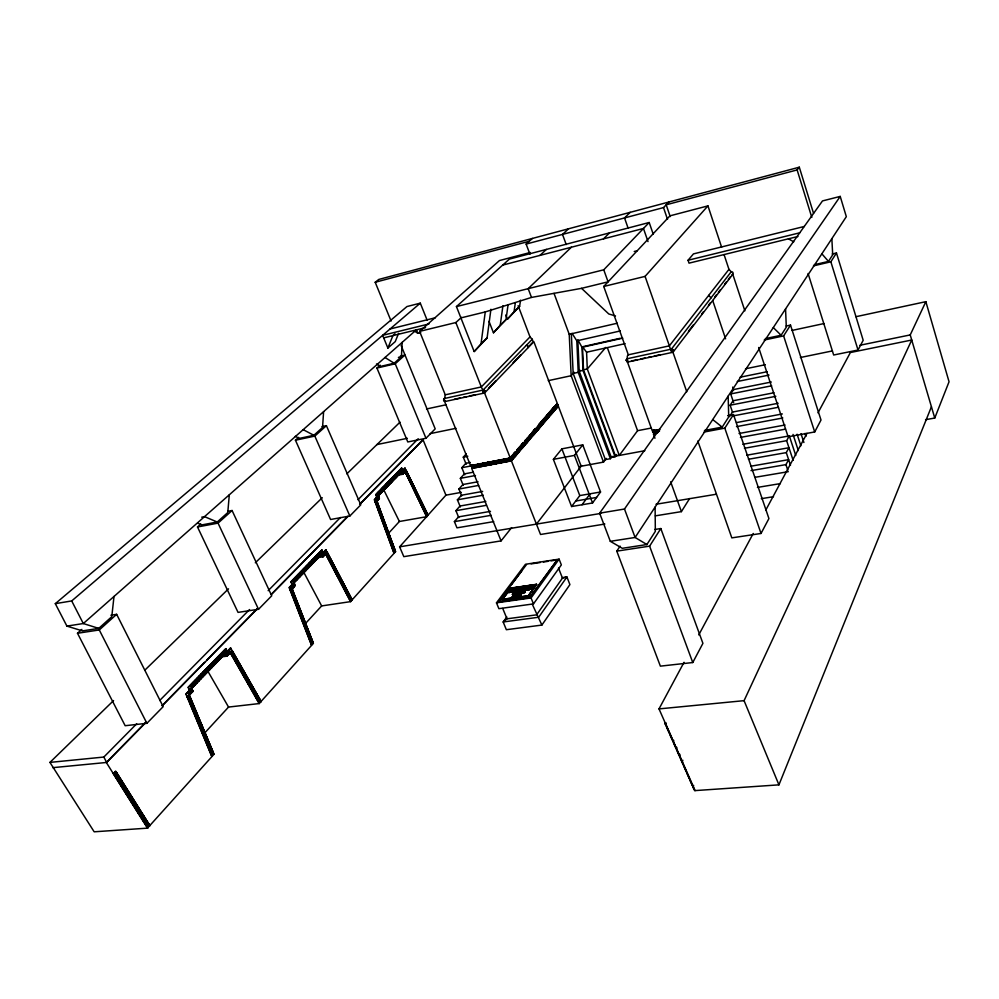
<?xml version="1.0" encoding="UTF-8"?>
<svg xmlns="http://www.w3.org/2000/svg" width="999" height="999" viewBox="0 0 999 999"><rect width="100%" height="100%" fill="white"/><g stroke="black" fill="none" stroke-linecap="round" stroke-linejoin="round"><path stroke-width="1.5" d="M213.686 662.712L213.686 661.338L215.085 664.21L213.686 662.712L212.337 662.724L213.724 665.596L214.385 664.148M215.484 660.851L215.497 659.49L216.883 662.349L215.484 660.851L214.136 660.876L215.534 663.736L216.184 662.287M210.065 666.433L210.065 665.059L211.463 667.931L210.065 666.433L208.704 666.458L210.102 669.342L210.764 667.869M211.875 664.572L211.875 663.199L213.274 666.071L211.875 664.572L210.514 664.597L211.925 667.469L212.575 666.008M206.406 670.192L206.418 668.806L207.829 671.69L206.406 670.192L205.045 670.217L206.456 673.101L207.118 671.628M208.242 668.306L208.242 666.932L209.653 669.805L208.242 668.306L206.868 668.343L208.279 671.216L208.941 669.755M445.566 401.161L443.581 400.075L444.168 398.564L483.129 390.047C487.987 391.158 481.643 395.179 483.129 390.047L532.242 339.248L530.007 336.913M202.735 673.975L202.747 672.577L204.158 675.474L202.735 673.975L201.361 674L202.772 676.897L203.446 675.424M204.57 672.077L204.583 670.691L205.994 673.576L204.57 672.077L203.197 672.102L204.62 674.999L205.282 673.526M199.026 677.784L199.038 676.385L200.462 679.283L199.026 677.784L197.652 677.809L199.076 680.719L199.75 679.233M200.886 675.873L200.899 674.475L202.31 677.372L200.886 675.873L199.5 675.911L200.924 678.796L201.598 677.322M195.305 681.618L195.317 680.207L196.753 683.116L195.305 681.618L193.918 681.655L195.342 684.552L196.016 683.066M197.165 679.695L197.178 678.296L198.614 681.193L197.165 679.695L195.779 679.732L197.215 682.629L197.889 681.143M191.246 690.184L191.259 688.773L192.707 691.683L191.246 690.184L189.523 690.272L188.074 687.349L225.724 648.688L228.783 654.32L225.724 648.688M191.546 685.476L191.571 684.065L193.007 686.975L191.546 685.476L190.147 685.514L192.844 691.233L188.112 696.128M193.431 683.541L193.444 682.13L194.88 685.039L193.431 683.541L192.033 683.578L193.469 686.488L194.143 685.002M189.36 692.132L189.373 690.721L190.821 693.631L189.36 692.132L187.949 692.182L213.973 754.307L147.49 828.146L106.331 762.487L145.642 722.414M556.131 407.142L556.143 406.218L555.819 407.205L556.63 407.48L555.819 407.205M556.318 407.555L556.143 406.218M554.795 408.391L555.606 408.678L554.807 407.467L556.555 408.179L556.605 404.458L555.956 406.443L556.58 406.318M557.604 404.208L557.567 407.005L556.955 407.13L557.604 404.208L558.091 405.482L555.981 404.583M557.142 405.956C557.579 403.883 556.855 406.955 557.642 406.306M557.33 406.368L557.342 405.432M551.46 412.275L550.836 412.412L551.498 410.402L551.436 414.16L548.801 412.924L548.776 414.81L549.4 414.685M548.938 415.534L548.951 414.585L548.626 415.596L549.438 415.871L548.626 415.596M549.125 415.934L548.951 414.585M549.425 412.799L549.375 416.571L546.728 415.347L546.69 417.232L547.315 417.107M550.474 414.66L549.675 413.449L550.474 414.66L557.717 406.243L556.743 403.696M552.497 411.076L551.873 411.213L552.522 409.203L552.472 412.962L549.837 411.725L549.812 413.611L550.437 413.486M550.162 414.722L550.486 413.723M548.364 415.896L547.739 416.021L547.764 414.135L550.412 415.359L550.461 411.6M550.686 413.186L551.011 412.175L551.198 413.524M550.998 413.111L551.011 412.175M551.723 411.975L552.047 410.976L552.035 411.913M552.222 412.325L551.735 411.039M552.747 410.776L553.558 411.064L552.747 410.776L553.521 409.89M552.897 410.015L552.922 408.141L555.544 409.378L555.594 405.644L557.567 407.005M553.059 410.714L553.071 409.777L553.246 411.126M550.874 410.527L553.496 411.763L553.546 408.017M553.771 409.59L554.095 408.591L554.083 409.528M553.946 406.955L553.921 408.816L554.545 408.691M554.27 409.927L554.595 408.928M551.898 409.328L554.52 410.564L554.57 406.83L556.555 408.179M555.107 408.329L554.969 405.769M555.294 408.741L555.119 407.392M444.168 398.564C443.918 401.71 445.054 402.435 443.906 398.763M541.608 423.126L541.271 424.15L542.107 424.425L541.47 421.441L542.095 421.316L544.143 422.677L544.205 418.868L546.241 420.217L546.303 416.433L545.654 418.456M541.783 424.488L541.283 423.189M542.095 421.316L542.032 425.137L539.348 423.913L539.285 427.734L539.972 423.776M542.332 422.914L543.156 423.189L542.332 422.914L543.119 421.99M542.644 422.852L542.532 420.217L545.204 421.441L545.254 417.644L544.605 419.667L545.229 419.543M542.844 423.251L541.47 421.441M542.469 424.026L543.156 420.092M543.394 421.69L544.218 421.965L543.394 421.69C543.481 419.592 544.979 422.127 542.532 420.217M543.706 421.628L543.718 420.666M543.906 422.028L543.918 421.079M544.443 420.467L544.767 419.443L544.755 420.392M544.954 420.804L544.455 419.505M545.491 419.243L546.316 419.518L545.491 419.243L546.278 418.319M545.804 419.18L545.816 418.231L546.003 419.58M546.54 418.019L546.865 417.008L547.04 418.356M546.853 417.957L546.865 417.008M544.63 417.769L547.29 419.006L547.352 415.222M547.577 416.808L548.401 417.082L547.577 416.808C547.677 414.722 549.15 417.245 546.728 415.347M547.889 416.745L547.902 415.796M548.089 417.145L548.101 416.196M545.679 416.558L548.326 417.782L548.389 414.011L547.764 414.135M540.222 424.425C541.945 425.362 539.622 423.414 540.209 425.387L541.046 425.661L540.409 422.677L541.046 422.552L540.971 426.373L538.911 425.025L538.848 428.858L536.775 427.51L536.7 431.356L533.99 430.132L533.953 432.067L534.59 431.943M534.09 432.817L534.115 431.855L533.778 432.879L534.615 433.154L533.778 432.879M534.303 433.216L534.115 431.855M531.605 435.414L532.442 435.689L531.605 435.414L531.818 432.654L534.552 433.878L534.615 430.007M534.852 431.63L535.189 430.594L535.377 431.968M537.774 430.107L535.701 428.758L534.989 432.742L535.064 428.883L537.774 430.107L537.849 426.261L539.91 427.609M535.177 431.568L535.189 430.594M535.939 430.369L536.263 429.345L536.451 430.706M536.7 431.356L536.076 431.481L536.738 429.433M536.251 430.307L536.263 429.345M537.849 429.395L537.025 428.159M537.15 430.232L537.812 428.184M537.524 429.458L537.549 428.496M538.848 428.858L538.211 428.983L538.099 426.91L538.886 426.935M538.399 427.809L538.923 427.185C539.522 429.158 537.187 427.222 538.911 428.146M538.598 428.209L538.923 427.185M539.46 426.561L539.485 425.599L540.971 426.373M539.66 426.96L539.485 425.599M540.721 425.724L540.746 424.762M526.436 441.733C526.935 439.523 526.136 442.782 526.972 442.07M526.648 442.132L526.673 441.158M526.91 442.794L526.985 438.886L526.273 442.919L526.91 442.794L524.775 441.446L524.7 445.379L521.903 444.155L521.865 446.128L522.514 446.004M527.222 440.522L528.071 440.784L527.222 440.522C526.61 438.511 529.008 440.459 527.247 439.535M527.547 440.459L527.447 437.724L530.207 438.948L530.282 435.052L529.607 437.125L528.546 436.451L528.508 438.399L529.145 438.274M527.759 440.846L527.772 439.872M525.237 440.284L525.886 440.159L525.162 444.205L525.237 440.284L528.009 441.508L528.084 437.599M528.321 439.235L529.17 439.51L528.321 439.235C527.722 437.237 530.107 439.185 528.346 438.261M528.646 439.173L528.658 438.199M528.858 439.572L528.871 438.598M528.546 436.451L529.183 436.326L529.108 440.222L526.985 438.886M530.269 438.236L529.433 436.988L530.269 438.236L521.203 448.838M530.519 436.688L530.531 435.714L531.381 435.989C531.98 437.974 529.607 436.039 531.356 436.963M533.503 433.204L532.704 433.179L533.216 434.478L533.541 431.268L533.466 435.139L530.731 433.916L530.694 435.851L531.331 435.726M530.831 436.625L530.856 435.651M531.043 437.025L529.645 435.177M531.368 433.791L531.293 437.674L529.183 436.326M531.918 435.352L531.618 434.44M532.13 435.751L531.943 434.378M531.818 432.654L532.455 432.53L532.38 436.401L530.282 435.052M533.216 434.478L533.029 433.116M518.456 452.035L519.193 447.939L521.353 449.288L521.428 445.329L520.754 447.427L521.391 447.302M519.168 451.186L518.643 449.85L518.306 450.911L519.168 451.186L518.306 450.911M519.43 449.6L520.292 449.862L519.43 449.6C519.517 447.44 521.103 450 518.543 448.064L518.506 450.049L519.143 449.925M519.755 449.538L519.667 446.765L522.465 447.977L522.552 444.031L521.903 444.155M519.967 449.925L519.992 448.938M520.317 446.64L520.229 450.586L517.42 449.375L517.332 453.346L518.056 449.25M520.554 448.289L520.891 447.24L521.091 448.626M520.879 448.226L520.891 447.24M521.665 446.978L521.69 445.991L522.552 446.266C523.164 448.276 520.741 446.328 522.527 447.252M521.99 446.915L522.015 445.929M522.215 447.315L522.552 446.266M522.789 445.679L523.126 444.63L523.326 446.016M523.114 445.616L523.026 442.869L525.162 444.205M520.791 445.454L523.588 446.678L523.663 442.744L525.799 444.08M523.901 444.38L524.762 444.655L523.901 444.38C523.289 442.382 525.699 444.318 523.926 443.406M524.05 445.504L524.737 443.419M524.225 444.318L524.238 443.331M524.438 444.717L524.463 443.731M525.012 443.094L525.861 443.369L525.012 443.094C524.4 441.083 526.798 443.032 525.037 442.107M525.337 443.032L525.349 442.045M525.549 443.431L525.561 442.445M511.463 458.866L511.813 457.804L512.012 459.203M514.31 456.531L514.647 455.469L513.786 455.194L514.635 456.468L514.01 453.334L514.66 453.209L514.572 457.192L511.725 455.981L511.675 457.992L512.325 457.867M511.788 458.803L511.813 457.804M512.275 459.865L511.176 459.203C507.804 459.64 508.404 457.155 511.638 459.99L512.375 455.856M512.612 457.53L513.486 457.804L512.612 457.53L512.874 454.657L515.709 455.869L515.796 451.885L517.969 453.221M512.937 457.467L512.637 456.531M513.161 457.867L512.962 456.468M509.465 461.251L505.819 459.065L509.465 461.251L510.576 457.317L513.424 458.529L513.511 454.533M514.897 454.87L514.922 453.871L515.796 454.145C516.421 456.168 513.961 454.22 515.771 455.144M515.709 455.869L515.059 455.994L515.147 452.01L517.332 453.346M515.222 454.807L515.247 453.808M515.447 455.207L514.922 453.871M516.033 453.546L516.908 453.821L516.033 453.546L516.058 452.547L516.883 452.559M519.105 451.91L516.933 450.561L516.196 454.67L516.383 452.485L516.583 453.883M517.17 452.222L518.031 452.497L517.17 452.222L517.195 451.236L518.019 451.236M517.494 452.16L517.519 451.173L518.056 451.498L517.195 451.236M517.719 452.559L517.732 451.56M518.618 450.849L518.643 449.85M518.843 451.236L518.319 449.912M511.176 459.203L511.226 457.192L510.576 457.317M626.548 359.34C629.595 365.085 624.3 360.065 627.409 358.691L671.415 349.126C675.287 354.757 669.78 349.388 669.38 345.841L645.079 276.386L707.954 205.881L721.628 247.215M473.326 467.407L472.277 467.033L472.802 466.083L473.701 466.62L473.326 467.407L471.466 466.77L471.528 464.785M471.803 465.447L472.015 466.82M376.511 363.998L380.444 366.433L394.155 363.224L401.436 356.68L402.147 342.395M672.315 352.222L671.415 349.126L673.426 350.299L672.614 352.11L671.44 351.248L671.415 349.126L731.218 271.753L728.958 269.355L724.063 254.595M626.41 360.077C629.595 365.234 625.362 356.231 628.321 354.82L603.733 286.476L669.954 215.846L707.954 205.881M323.601 411.638L322.552 427.485L313.861 435.289L299.338 438.399L295.317 436.313M229.308 494.792L227.772 512.562L217.233 522.015L201.848 524.912L197.577 523.139M483.628 392.844C486.163 392.357 480.956 388.074 481.331 386.95L455.856 322.54L461.538 317.332M115.534 774.575L115.36 776.298L117.37 773.8L116.034 771.665L114.011 774.163L115.534 774.575L116.533 773.326M117.32 777.422L117.133 779.145L119.143 776.648L117.807 774.512L115.797 777.01L117.32 777.422L118.319 776.173M119.093 780.269L118.918 781.992L120.916 779.482L119.593 777.347L117.582 779.857L119.093 780.269L120.092 779.008M120.879 783.104L120.692 784.827L122.69 782.317L121.366 780.194L119.368 782.692L120.879 783.104L121.878 781.842M122.652 785.938L122.465 787.649L124.463 785.139L123.139 783.016L121.141 785.526L122.652 785.938L123.651 784.677M124.425 788.76L124.238 790.484L126.224 787.961L124.9 785.851L122.914 788.361L124.425 788.76L125.412 787.499M126.186 791.583L126.011 793.306L127.997 790.783L126.673 788.673L124.688 791.183L126.186 791.583L127.185 790.321M127.947 794.405L127.772 796.116L129.758 793.593L128.434 791.483L126.448 794.005L127.947 794.405L128.946 793.144M129.708 797.214L129.533 798.925L131.506 796.403L130.195 794.292L128.209 796.815L129.708 797.214L130.694 795.953M131.468 800.024L131.294 801.735L133.267 799.2L131.943 797.102L129.97 799.625L131.468 800.024L132.455 798.763M133.229 802.821L133.054 804.532L135.015 801.997L133.704 799.899L131.731 802.434L133.229 802.821L134.203 801.56M134.977 805.619L134.803 807.329L136.763 804.794L135.452 802.697L133.491 805.231L134.977 805.619L135.964 804.357M136.726 808.416L136.551 810.114L138.499 807.579L137.2 805.494L135.24 808.029L136.726 808.416L137.7 807.142M138.474 811.2L138.299 812.899L140.247 810.364L138.936 808.278L136.988 810.813L138.474 811.2L139.448 809.927M140.21 813.973L140.035 815.684L141.983 813.136L140.672 811.063L138.736 813.598L140.21 813.973L141.184 812.711M141.958 816.757L141.783 818.456L143.719 815.908L142.42 813.835L140.472 816.37L141.958 816.757L142.919 815.484M143.694 819.53L143.519 821.228L145.442 818.681L144.143 816.608L142.208 819.143L143.694 819.53L144.655 818.256M145.417 822.289L145.242 823.988L147.178 821.44L145.879 819.367L143.943 821.915L145.417 822.289L146.391 821.016M147.153 825.049L146.978 826.747L148.901 824.2L147.602 822.127L145.679 824.674L147.153 825.049L148.114 823.775M232.155 653.521L231.993 655.069L233.604 653.021L232.48 651.023L230.856 653.071L232.155 653.521L232.967 652.484M233.654 656.181L233.491 657.729L235.115 655.669L233.978 653.683L232.367 655.731L233.654 656.181L234.465 655.144M235.165 658.828L235.002 660.376L236.613 658.329L235.489 656.343L233.866 658.391L235.165 658.828L235.964 657.804M236.663 661.475L236.501 663.036L238.112 660.976L236.988 658.99L235.377 661.038L236.663 661.475L237.475 660.451M238.162 664.123L237.999 665.671L239.61 663.611L238.486 661.638L236.875 663.686L238.162 664.123L238.961 663.099M239.66 666.77L239.498 668.319L241.096 666.246L239.972 664.273L238.374 666.333L239.66 666.77L240.459 665.734M241.159 669.405L240.996 670.953L242.595 668.88L241.471 666.907L239.872 668.98L241.159 669.405L241.958 668.368M242.645 672.04L242.482 673.588L244.081 671.515L242.957 669.542L241.371 671.603L242.645 672.04L243.444 671.003M244.143 674.662L243.981 676.211L245.567 674.138L244.443 672.165L242.857 674.238L244.143 674.662L244.93 673.626M245.629 677.285L245.467 678.833L247.053 676.76L245.929 674.787L244.343 676.86L245.629 677.285L246.416 676.248M247.115 679.907L246.953 681.455L248.526 679.37L247.415 677.409L245.829 679.482L247.115 679.907L247.902 678.87M248.589 682.529L248.426 684.065L250.012 681.98L248.901 680.032L247.315 682.105L248.589 682.529L249.375 681.48M250.075 685.139L249.912 686.675L251.486 684.59L250.374 682.642L248.801 684.715L250.075 685.139L250.861 684.09M251.548 687.749L251.386 689.285L252.959 687.2L251.848 685.239L250.274 687.324L251.548 687.749L252.335 686.7M253.022 690.346L252.859 691.882L254.433 689.797L253.321 687.849L251.76 689.934L253.022 690.346L253.808 689.298M254.495 692.944L254.333 694.48L255.894 692.394L254.795 690.446L253.234 692.532L254.495 692.944L255.282 691.895M255.969 695.541L255.806 697.077L257.367 694.979L256.268 693.044L254.708 695.129L255.969 695.541L256.743 694.492M257.43 698.126L257.267 699.662L258.828 697.564L257.73 695.629L256.169 697.714L257.43 698.126L258.217 697.077M258.903 700.711L258.741 702.247L260.289 700.149L259.191 698.214L257.642 700.311L258.903 700.711L259.678 699.662M327.272 554.782L327.123 556.193L328.446 554.47L327.472 552.609L326.149 554.32L327.272 554.782L327.934 553.921M328.571 557.267L328.409 558.678L329.745 556.955L328.771 555.094L327.447 556.818L328.571 557.267L329.233 556.406M329.857 559.752L329.707 561.163L331.031 559.44L330.07 557.579L328.733 559.303L329.857 559.752L330.519 558.891M331.156 562.237L331.006 563.648L332.317 561.913L331.356 560.064L330.032 561.788L331.156 562.237L331.818 561.376M332.442 564.71L332.292 566.121L333.616 564.398L332.642 562.537L331.331 564.26L332.442 564.71L333.104 563.848M333.728 567.182L333.579 568.593L334.902 566.858L333.928 565.009L332.617 566.733L333.728 567.182L334.39 566.321M335.015 569.655L334.865 571.053L336.176 569.33L335.214 567.482L333.903 569.205L335.015 569.655L335.676 568.781M336.301 572.115L336.151 573.526L337.462 571.79L336.501 569.942L335.189 571.678L336.301 572.115L336.963 571.253M337.587 574.575L337.437 575.986L338.748 574.25L337.787 572.402L336.476 574.138L337.587 574.575L338.249 573.713M338.873 577.035L338.723 578.446L340.022 576.698L339.061 574.862L337.762 576.598L338.873 577.035L339.523 576.173M340.147 579.495L339.997 580.894L341.296 579.158L340.347 577.322L339.036 579.058L340.147 579.495L340.796 578.621M341.433 581.942L341.283 583.341L342.57 581.605L341.621 579.77L340.322 581.505L341.433 581.942L342.083 581.068M342.707 584.39L342.557 585.789L343.843 584.04L342.894 582.217L341.596 583.953L342.707 584.39L343.356 583.516M343.981 586.838L343.831 588.236L345.117 586.488L344.168 584.652L342.869 586.401L343.981 586.838L344.63 585.963M345.254 589.273L345.105 590.671L346.391 588.923L345.442 587.1L344.143 588.848L345.254 589.273L345.891 588.399M346.516 591.708L346.366 593.106L347.652 591.358L346.703 589.535L345.417 591.283L346.516 591.708L347.165 590.834M347.789 594.143L347.64 595.541L348.926 593.781L347.977 591.97L346.69 593.718L347.789 594.143L348.426 593.269M349.051 596.578L348.901 597.964L350.187 596.216L349.238 594.393L347.952 596.153L349.051 596.578L349.7 595.691M350.324 599L350.174 600.399L351.448 598.638L350.499 596.815L349.225 598.576L350.324 599L350.961 598.126M406.331 472.714L406.193 474.013L407.292 472.552L406.443 470.791L405.332 472.252L406.88 471.978M407.467 475.049L407.317 476.336L408.429 474.875L407.58 473.126L406.468 474.587L408.017 474.313M408.591 477.372L408.454 478.671L409.553 477.21L408.716 475.462L407.604 476.923L409.14 476.648M409.727 479.707L409.578 480.994L410.689 479.532L409.84 477.784L408.741 479.258L410.277 478.971M113.998 596.465L111.776 616.683L98.739 628.396L82.418 630.893L66.908 626.098L55.307 603.658L406.968 306.543L420.292 303.159L427.185 320.304M410.851 482.03L410.714 483.316L411.813 481.855L410.964 480.107L409.865 481.58L411.401 481.293M411.975 484.353L411.838 485.639L412.937 484.165L412.1 482.43L410.989 483.903L412.525 483.616M413.099 486.675L412.962 487.962L414.061 486.488L413.224 484.752L412.125 486.226L413.648 485.939M414.223 488.986L414.086 490.272L415.184 488.798L414.335 487.062L413.249 488.536L414.772 488.249M415.347 491.296L415.209 492.582L416.308 491.108L415.459 489.373L414.373 490.859L415.896 490.559M416.471 493.606L416.333 494.892L417.42 493.419L416.583 491.683L415.497 493.169L417.02 492.869M417.594 495.916L417.445 497.202L418.544 495.716L417.707 493.993L416.608 495.467L418.131 495.167M418.706 498.214L418.569 499.5L419.655 498.014L418.818 496.291L417.732 497.777L419.255 497.477M419.83 500.511L419.68 501.798L420.766 500.312L419.93 498.588L418.843 500.074L420.367 499.775M420.941 502.809L420.804 504.095L421.878 502.609L421.041 500.886L419.967 502.372L421.478 502.072M422.053 505.107L421.915 506.393L422.989 504.895L422.165 503.184L421.079 504.67L422.589 504.358M423.164 507.392L423.027 508.678L424.1 507.18L423.264 505.469L422.19 506.955L423.701 506.643M424.275 509.677L424.138 510.964L425.212 509.465L424.375 507.754L423.301 509.253L424.812 508.928M425.387 511.963L425.249 513.249L426.311 511.75L425.487 510.039L424.413 511.538L425.924 511.213M426.486 514.248L426.348 515.521L427.422 514.023L426.598 512.325L425.524 513.811L427.023 513.498M444.28 400.062L445.267 394.83L419.605 331.381L499.45 260.552L530.257 252.472M515.134 590.222L516.071 591.033L515.434 590.646M649.2 222.502L509.378 259.103L456.443 306.581L474.175 351.573L481.031 343.881L485.252 311.938L531.493 297.427L581.555 288.336L608.079 281.83L603.758 269.805L649.2 222.502L653.234 234.216M474.175 351.573L487.087 337.987L490.934 309.253M489.011 321.316L493.456 332.792L500.237 325.199L502.922 305.794M493.456 332.792L506.006 319.593L508.079 304.745M505.731 315.022L507.355 319.255L514.06 311.75L515.322 302.909M507.355 319.255L519.63 306.343L520.516 300.187M517.345 592.557L516.283 594.33L517.332 592.657M513.898 595.766L512.837 597.439L513.911 595.666M527.971 587.275L526.76 587.337M528.009 587.187L528.933 585.988L530.219 586.475C526.735 588.761 531.505 584.914 529.482 586.488L528.671 586.85M517.407 587.912L518.256 587.537L517.457 588.886L518.269 588.324L517.357 588.224M443.643 399.363L444.755 401.024M444.205 399.675C443.931 397.852 443.169 399.762 444.393 400.437M378.646 508.553L378.359 509.877L379.745 508.753L379.021 506.78L377.634 507.904L379.333 507.992M379.608 511.176L379.333 512.499L380.706 511.376L379.982 509.403L378.609 510.526L380.294 510.614M380.569 513.798L380.294 515.109L381.668 513.986L380.944 512.025L379.57 513.149L381.256 513.236M381.543 516.421L381.268 517.732L382.629 516.595L381.905 514.635L380.544 515.771L382.217 515.846M382.505 519.03L382.23 520.354L383.591 519.218L382.867 517.257L381.506 518.381L383.191 518.469M383.466 521.64L383.191 522.964L384.553 521.815L383.841 519.867L382.467 521.003L384.153 521.078M384.428 524.25L384.153 525.574L385.514 524.425L384.802 522.477L383.429 523.613L385.114 523.688M385.389 526.86L385.114 528.184L386.476 527.035L385.751 525.074L384.39 526.223L386.076 526.286M386.351 529.47L386.076 530.781L387.437 529.632L386.713 527.684L385.352 528.833L387.025 528.896M387.312 532.067L387.038 533.391L388.399 532.23L387.674 530.282L386.313 531.431L387.987 531.493M388.274 534.677L387.999 535.988L389.348 534.827L388.636 532.879L387.275 534.04L388.948 534.09M389.223 537.275L388.948 538.586L390.309 537.425L389.585 535.476L388.236 536.638L389.91 536.688M390.184 539.872L389.91 541.183L391.258 540.022L390.547 538.074L389.198 539.235L390.859 539.285M391.146 542.457L390.871 543.781L392.22 542.607L391.496 540.671L390.147 541.833L391.82 541.883M392.095 545.054L391.82 546.366L393.169 545.192L392.457 543.256L391.108 544.43L392.769 544.467M393.057 547.639L392.782 548.951L394.118 547.789L393.406 545.841L392.058 547.015L393.718 547.052M394.006 550.237L393.731 551.548L395.08 550.362L394.368 548.426L393.019 549.6L394.68 549.637M376.698 503.309L376.423 504.62L377.809 503.508L377.085 501.535L375.699 502.647L377.397 502.747M377.672 505.931L377.397 507.255L378.771 506.131L378.047 504.158L376.673 505.282L378.359 505.369M306.081 628.034L305.769 629.482L307.392 628.059L306.581 625.961L304.957 627.384L306.081 628.034L306.893 627.322M307.168 630.831L306.868 632.28L308.479 630.856L307.667 628.758L306.044 630.182L307.168 630.831L307.979 630.119M308.266 633.628L307.954 635.077L309.565 633.641L308.753 631.555L307.143 632.979L308.266 633.628L309.066 632.916M309.353 636.413L309.041 637.861L310.652 636.438L309.84 634.34L308.229 635.776L309.353 636.413L310.152 635.701M310.439 639.21L310.127 640.659L311.738 639.223L310.926 637.137L309.315 638.561L310.439 639.21L311.238 638.486M311.526 641.995L311.213 643.443L312.812 642.007L312 639.922L310.402 641.346L311.526 641.995L312.325 641.271M291.82 591.408L291.508 592.857L293.157 591.483L292.332 589.36L290.684 590.734L291.82 591.408L292.645 590.721M292.919 594.243L292.607 595.691L294.255 594.318L293.431 592.195L291.783 593.568L292.919 594.243L293.743 593.556M294.031 597.065L293.718 598.526L295.367 597.152L294.53 595.029L292.894 596.403L294.031 597.065L294.855 596.378M295.13 599.899L294.817 601.348L296.466 599.974L295.642 597.852L293.993 599.225L295.13 599.899L295.954 599.213M296.228 602.722L295.916 604.17L297.552 602.797L296.74 600.674L295.092 602.06L296.228 602.722L297.053 602.035M297.327 605.544L297.015 606.992L298.651 605.606L297.827 603.496L296.191 604.882L297.327 605.544L298.152 604.857M298.426 608.366L298.114 609.815L299.75 608.428L298.926 606.318L297.29 607.704L298.426 608.366L299.238 607.667M299.525 611.188L299.213 612.637L300.849 611.238L300.025 609.128L298.389 610.526L299.525 611.188L300.337 610.489M300.624 613.998L300.312 615.446L301.935 614.048L301.124 611.95L299.488 613.336L300.624 613.998L301.436 613.299M301.71 616.808L301.411 618.256L303.034 616.858L302.21 614.76L300.587 616.158L301.71 616.808L302.522 616.108M302.809 619.617L302.497 621.066L304.121 619.667L303.309 617.557L301.673 618.968L302.809 619.617L303.621 618.918M303.896 622.427L303.596 623.875L305.219 622.464L304.395 620.367L302.772 621.778L303.896 622.427L304.707 621.728M304.995 625.237L304.683 626.685L306.306 625.262L305.482 623.164L303.871 624.575L304.995 625.237L305.806 624.525M206.731 740.896L206.381 742.507L208.341 740.734L207.405 738.461L205.432 740.234L206.731 740.896L207.717 740.009M207.992 743.918L207.63 745.529L209.59 743.756L208.654 741.495L206.693 743.256L207.992 743.918L208.966 743.031M209.241 746.94L208.891 748.551L210.851 746.777L209.915 744.517L207.954 746.29L209.241 746.94L210.227 746.053M210.502 749.962L210.152 751.573L212.1 749.787L211.164 747.527L209.203 749.312L210.502 749.962L211.476 749.075M211.751 752.984L211.401 754.595L213.349 752.809L212.412 750.549L210.464 752.334L211.751 752.984L212.725 752.085M190.247 701.223L189.897 702.834L191.908 701.123L190.946 698.825L188.936 700.536L190.247 701.223L191.259 700.361M191.533 704.295L191.171 705.906L193.182 704.195L192.22 701.897L190.21 703.608L191.533 704.295L192.532 703.433M192.807 707.354L192.445 708.978L194.443 707.255L193.494 704.957L191.496 706.68L192.807 707.354L193.806 706.505M194.081 710.426L193.719 712.037L195.717 710.314L194.768 708.029L192.77 709.74L194.081 710.426L195.08 709.565M195.342 713.486L194.992 715.109L196.99 713.373L196.041 711.088L194.043 712.811L195.342 713.486L196.341 712.624M196.616 716.545L196.266 718.156L198.252 716.433L197.303 714.135L195.305 715.871L196.616 716.545L197.615 715.684M197.889 719.605L197.527 721.216L199.525 719.48L198.576 717.195L196.578 718.93L197.889 719.605L198.876 718.731M199.151 722.652L198.801 724.263L200.787 722.527L199.837 720.242L197.852 721.977L199.151 722.652L200.15 721.778M200.424 725.699L200.062 727.309L202.048 725.561L201.099 723.288L199.113 725.024L200.424 725.699L201.411 724.824M201.686 728.746L201.336 730.356L203.309 728.608L202.36 726.323L200.387 728.071L201.686 728.746L202.672 727.871M202.947 731.78L202.597 733.403L204.57 731.643L203.621 729.37L201.648 731.118L202.947 731.78L203.933 730.906M204.208 734.827L203.858 736.438L205.831 734.677L204.882 732.404L202.909 734.165L204.208 734.827L205.195 733.94M205.469 737.861L205.12 739.472L207.08 737.712L206.144 735.439L204.171 737.2L205.469 737.861L206.456 736.975M188.973 698.139L188.624 699.762L190.634 698.064L189.673 695.754L187.662 697.452L188.973 698.139L189.985 697.29M512.662 588.611L511.85 589.697L512.599 588.349M530.919 585.976L530.007 586.875L531.131 585.876M673.351 351.436L672.414 352.185L672.639 350.836L671.415 349.126L671.952 352.123M521.028 587.125L520.254 588.486M693.855 788.935L693.069 786.925L693.643 785.414M925.549 419.68L934.764 418.044L949.05 381.768L925.848 301.673L855.906 316.708M527.672 586.163L526.336 587.612L526.535 586.401M682.854 760.251L682.055 762.249L683.204 764.847M526.423 587.599L526.673 586.376M680.132 757.904L679.345 755.893L679.944 754.395M428.983 323.938L382.629 335.327L387.887 348.052L392.907 335.614L395.017 333.803M665.147 722.776L694.605 790.634L778.933 784.852L931.43 406.755M398.601 333.366L395.254 341.608L387.887 348.052M518.231 588.573L519.792 587.375M518.918 587.637L518.319 588.773L518.069 587.624M677.047 750.923L676.261 748.9L676.872 747.414M515.334 588.985L516.745 587.824L515.496 589.173L515.946 587.862M515.409 589.185L515.709 587.899L514.872 588.673M673.95 743.918L673.164 741.895L673.776 740.409M514.647 588.124L512.687 589.585L512.999 588.349M403.459 472.814L402.972 473.951L401.935 471.491L403.883 473.014L401.523 468.144L375.699 494.655L376.785 497.177L378.134 497.202L379.121 498.651L378.047 496.128L378.134 497.202M404.67 471.553L404.183 472.702L403.146 470.242L405.094 471.753L426.898 516.658L399.4 521.49L388.024 533.841M666.146 726.248L665.346 724.225L665.971 722.739M388.923 484.253L388.436 485.427L387.362 482.929L389.373 484.453L388.311 481.955L388.399 483.004M390.184 482.967L389.685 484.128L388.623 481.63L390.621 483.154L389.56 480.669L389.647 481.718M391.433 481.68L390.934 482.842L389.872 480.344L391.87 481.868L390.809 479.383L390.896 480.432M392.669 480.394L392.182 481.555L391.121 479.07L393.119 480.594L392.058 478.109L392.145 479.145M393.918 479.12L393.419 480.269L392.37 477.784L394.355 479.308L393.306 476.823L393.394 477.872M395.154 477.834L394.667 478.996L393.606 476.511L395.592 478.034L394.543 475.561L394.63 476.598M396.391 476.56L395.904 477.722L394.855 475.237L396.828 476.76L395.779 474.288L395.866 475.324M397.627 475.299L397.127 476.448L396.079 473.976L398.052 475.499L397.003 473.026L397.103 474.063M398.851 474.026L398.364 475.174L397.315 472.702L399.275 474.225L398.239 471.765L398.326 472.789M400.075 472.764L399.588 473.913L398.539 471.441L400.499 472.964L399.463 470.504L399.55 471.528M401.298 471.516L400.811 472.652L399.762 470.192L401.723 471.715L400.686 469.243L400.774 470.279M378.271 495.904L378.159 492.395L378.771 494.717M377.385 499.8L376.76 497.465L376.873 500.974L395.554 551.66L350.499 601.648L325.562 553.846L350.799 601.598L321.653 605.931L305.145 623.875M380.057 493.394L379.558 494.58L378.471 492.057L380.519 493.581L379.433 491.071L379.52 492.145M378.671 498.464L378.159 499.65L375.999 494.605L401.81 468.094M381.331 492.082L380.831 493.256L379.757 490.746L381.793 492.27L380.719 489.76L380.794 490.821M382.605 490.771L382.105 491.945L381.031 489.435L383.067 490.959L381.993 488.449L382.068 489.51M383.878 489.46L383.379 490.634L382.305 488.124L384.328 489.647L383.266 487.137L383.341 488.199M385.152 488.149L384.652 489.323L383.579 486.813L385.602 488.349L384.528 485.839L384.615 486.9M386.413 486.85L385.914 488.012L384.84 485.514L386.863 487.037L385.789 484.54L385.876 485.601M387.674 485.551L387.175 486.713L386.113 484.215L388.112 485.739L387.05 483.241L387.137 484.303M316.97 558.416L316.421 559.69L315.222 557.042L317.52 558.553L316.321 555.906L316.383 557.08M318.444 556.905L317.882 558.179L316.695 555.531L318.981 557.042L317.794 554.395L317.844 555.569M319.905 555.394L319.343 556.668L318.157 554.02L320.442 555.544L319.255 552.897L319.305 554.07M321.366 553.883L320.804 555.169L319.618 552.522L321.903 554.045L320.716 551.398L320.766 552.572M323.888 555.144L323.339 556.418L322.153 553.771L324.425 555.294L321.753 550.062L290.846 581.805L292.095 584.502L293.606 584.49L293.644 587.162L291.159 581.755L322.053 550.012M325.337 553.646L324.787 554.92L323.601 552.285L325.861 553.796L324.687 551.161L324.75 552.335M300.537 575.362L299.962 576.673L298.726 573.975L301.099 575.486L299.875 572.802L299.925 574.013M302.048 573.788L301.473 575.099L300.249 572.415L302.61 573.926L301.398 571.241L301.436 572.452M303.559 572.227L302.997 573.538L301.773 570.854L304.121 572.365L302.909 569.692L302.959 570.891M305.07 570.679L304.508 571.977L303.284 569.293L305.632 570.816L304.42 568.131L304.47 569.343M306.581 569.13L306.006 570.429L304.795 567.744L307.13 569.268L305.919 566.595L305.969 567.794M308.079 567.582L307.505 568.881L306.293 566.208L308.629 567.719L307.417 565.047L307.467 566.246M309.578 566.046L309.003 567.332L307.792 564.66L310.127 566.183L308.916 563.511L308.966 564.71M311.064 564.51L310.502 565.796L309.29 563.136L311.613 564.647L310.402 561.987L310.464 563.174M312.55 562.974L311.988 564.26L310.776 561.6L313.099 563.124L311.888 560.451L311.95 561.638M314.023 561.45L313.461 562.737L312.262 560.077L314.573 561.588L313.374 558.928L313.424 560.114M315.509 559.927L314.947 561.213L313.748 558.553L316.046 560.077L314.847 557.417L314.91 558.603M293.831 582.991L293.743 579.095L294.405 581.668M292.682 587.437L292.02 584.852L292.095 588.761L313.361 643.393L259.141 703.571L230.207 652.547L259.465 703.533L228.546 707.067L204.345 733.353M295.954 580.082L295.367 581.393L294.131 578.696L296.516 580.207L295.292 577.509L295.329 578.733M297.477 578.496L296.903 579.82L295.667 577.122L298.052 578.633L296.815 575.936L296.865 577.147M299.013 576.923L298.439 578.234L297.202 575.549L299.575 577.06L298.351 574.363L298.401 575.574M223.326 654.919L222.69 656.368L221.303 653.508L222.64 653.496L224.013 654.994L222.64 652.147L222.64 653.496M225.1 653.096L224.463 654.532L223.077 651.685L224.413 651.673L225.786 653.171L224.413 650.324L224.413 651.673M228.109 654.258L227.46 655.694L226.099 652.846L227.422 652.834M229.857 652.434L229.221 653.87L227.859 651.036L229.183 651.023L230.532 652.509L229.171 649.675L229.183 651.023M217.982 660.439L217.332 661.887L215.946 659.028L217.282 659.003L218.669 660.501L217.282 657.642L217.282 659.003M219.768 658.591L219.118 660.039L217.732 657.18L219.081 657.155L220.467 658.653L219.081 655.806L219.081 657.155M221.553 656.755L220.904 658.204L219.518 655.344L220.866 655.319L222.24 656.818L220.866 653.97L220.866 655.319M191.596 688.436L192.27 686.937M190.085 693.593L189.073 695.142L213.973 754.307M191.97 691.645L191.296 693.144L188.399 687.312L226.049 648.638M526.848 586.288C525.636 589.148 528.009 584.815 525.711 586.838M778.933 784.852L744.08 700.661L911.737 340.022L850.386 352.535L817.994 412.849M474.325 466.508L473.601 468.056L471.803 466.983L472.827 465.097L476.423 467.245L477.897 464.123L481.506 466.283L482.979 463.149L486.6 465.309L488.086 462.175L491.708 464.335L492.17 463.099M472.827 465.097L471.803 466.983M472.802 466.083L472.277 467.033M473.176 467.569L473.701 466.62M473.601 468.056L475.362 464.61L478.958 466.77L480.444 463.636L484.053 465.796L485.539 462.662L489.148 464.822L489.61 463.598M474.812 466.545L475.324 465.596L476.236 466.146C476.161 467.844 474.013 466.558 475.324 465.596M934.764 418.044L910.226 334.927L925.848 301.673M475.711 467.082L476.236 466.146M472.527 465.422L476.123 467.582L477.897 464.123M477.347 466.071L477.872 465.122L478.771 465.659C478.708 467.37 476.548 466.083 477.872 465.122M478.246 466.608L478.771 465.659M475.062 464.947L478.671 467.095L480.444 463.636M479.895 465.584L480.407 464.635L481.306 465.172C481.243 466.883 479.095 465.596 480.407 464.635M518.843 587.449L518.369 588.448L520.467 587.774L519.093 588.436L520.054 587.275L519.905 588.024L520.904 587.849A1.761 0.687 -22.2 0 1 520.966 588.324L521.216 588.274M480.794 466.121L481.306 465.172M477.597 464.46L481.206 466.62L482.979 463.149M482.442 465.097L482.954 464.148L483.853 464.685C483.791 466.396 481.63 465.109 482.954 464.148M483.341 465.634L483.853 464.685M480.144 463.973L483.753 466.133L485.539 462.662M484.99 464.61L485.502 463.661L486.413 464.198C486.351 465.921 484.19 464.622 485.502 463.661M485.889 465.147L486.413 464.198M482.692 463.486L486.301 465.646L488.086 462.175M487.537 464.123L488.061 463.174L488.973 463.711C488.898 465.434 486.738 464.135 488.061 463.174M488.449 464.66L488.973 463.711M485.239 462.999L488.861 465.159L490.646 461.688L494.28 463.848L495.779 460.701L499.413 462.874L495.492 461.038L493.981 464.185L490.359 462.025M490.097 463.636L490.621 462.687L491.533 463.224L491.008 464.173L490.247 463.474M487.799 462.512L491.421 464.672L493.219 461.201L494.742 462.612M492.669 463.149L493.181 462.2L494.093 462.737L493.568 463.686L492.807 462.987M493.568 463.686L494.093 462.737M513.211 588.261L512.737 589.26L514.26 588.111L513.911 589.01M513.299 588.461L512.824 589.447L515.222 587.974L513.736 589.048M495.229 462.662L495.754 461.7L496.665 462.25L496.141 463.199L495.229 462.662L496.141 463.199M492.919 461.526L496.553 463.698L498.364 460.214L499.887 461.638M497.802 462.175L498.326 461.213L499.238 461.763L498.713 462.712L497.952 462M499.125 463.211L500.936 459.715L504.582 461.9L500.936 459.715M500.387 461.675L500.911 460.726L501.823 461.263L501.298 462.225L500.387 461.675L501.298 462.225M498.064 460.551L501.71 462.724L503.521 459.228L505.057 460.651M502.972 461.188L503.496 460.227L504.408 460.776L503.883 461.725L503.109 461.014M504.295 462.225L506.106 458.728M505.556 460.689L506.081 459.74L506.993 460.277L506.468 461.238L505.556 460.689L506.468 461.238M503.521 459.228L506.88 461.738L508.703 458.241M508.154 460.202L508.678 459.24L509.59 459.79L509.065 460.739L508.291 460.027M620.117 546.141L616.77 551.136L660.376 666.146L692.769 662.537L702.921 643.344L660.814 528.546L654.657 529.507M697.814 441.021L731.817 537.874L761.026 533.466L768.918 518.556L733.466 414.56L727.634 415.684M758.666 347.502L788.124 436.763L814.709 431.955L821.003 420.03L790.509 325.1L786.076 326.061M808.079 273.489L833.666 355.007L858.029 350.025L863.186 340.284L836.463 252.997L832.167 254.021M695.117 790.596L659.015 708.903L684.04 662.3M698.763 634.889L753.234 533.466M765.746 510.164L806.955 433.404M787.811 470.267L785.938 464.622L788.636 459.652L750.848 466.208M654.095 430.781L653.096 430.057L653.109 432.142L655.769 433.154L653.583 432.355C653.796 427.897 659.215 433.816 654.507 430.656M654.757 430.319L653.583 432.355M654.183 432.38L654.77 431.368L655.744 431.943L655.157 432.954L654.308 432.217M655.531 433.491L657.629 429.77L659.577 430.919M657.055 431.843L657.642 430.819L658.616 431.393L658.029 432.405L657.055 431.843L658.154 432.242M790.496 465.272L786.288 452.609L788.973 447.727L746.815 455.194M626.498 360.464L627.222 361.513L626.66 360.04L627.409 358.691L626.336 360.339L627.572 361.151M628.221 361.75L626.947 361.151M626.423 359.69L627.297 360.389M626.76 359.041L627.197 359.565M627.222 359.977C626.061 357.505 627.534 360.964 627.622 361.65M793.144 460.339L786.638 440.684L789.31 435.889L742.806 444.305M655.369 515.846L681.405 511.625L689.61 498.538M616.77 551.136L649.6 546.141L660.814 528.546M704.108 432.03L724.812 428.146L733.466 414.56M764.198 340.047L783.616 335.901L790.509 325.1M813.473 265.871L830.856 261.8L836.463 252.997M610.314 541.321L635.102 537.462L846.328 216.671L840.221 196.416L822.489 200.924L599.625 513.161L610.314 541.321L622.315 548.301L646.89 544.542L655.344 531.343L655.107 507.08M704.47 430.457L722.19 427.122L728.721 416.945L728.159 396.128M765.284 338.636L781.106 335.252L786.3 327.16L785.564 308.953M814.272 264.735L828.471 261.413L832.704 254.82L831.855 238.661M729.57 416.583L732.467 412.063L778.134 403.284M732.579 412.412L730.132 405.207L733.004 400.774L773.95 392.757M733.666 402.709L730.681 393.931L733.553 389.56L771.315 382.03M599.625 513.161L624.487 509.028L840.221 196.416M506.818 616.982L503.171 621.977L506.356 629.707L541.883 625.074L569.917 584.59L566.92 576.985L562.425 577.634M562.462 578.121L536.588 614.847L507.005 618.818L503.171 621.977L538.711 617.232L566.92 576.985L562.462 578.121L558.503 568.081M658.616 431.393L657.642 430.819M655.744 431.943L654.77 431.368M657.629 429.77L659.34 431.256M533.466 603.896L561.351 564.91L559.09 559.14L525.462 564.273L496.466 602.822L498.888 608.678L533.466 603.896L531.068 597.964L559.09 559.14M498.176 601.535L529.807 597.09L557.23 559.915L530.007 597.589L498.376 602.035L526.473 564.61M528.271 595.816L536.563 584.34L528.384 595.904L502.222 599.388L510.701 588.086L536.563 584.34M531.868 586.525L533.391 585.339L533.291 586.6L534.14 585.439M532.504 588.124L533.816 587.737L532.492 588.299C531.668 587.699 531.193 588.299 531.48 589.472L533.116 588.586M534.165 585.277L534.777 585.689M532.667 585.651L533.329 586.45L534.065 585.239M534.315 586.463L534.69 585.601M534.353 586.151C535.976 583.279 534.815 587.387 534.103 585.864M530.494 586.238L530.544 586.45A1.761 0.687 -22 0 0 529.67 587.062L529.657 586.863A1.673 0.662 -22 0 1 530.457 586.288L530.669 586.463A1.761 0.687 -22 0 1 530.806 586.9L530.644 586.725A1.761 0.687 -22 0 0 530.669 586.226M529.557 587.15L529.732 587.062A1.673 0.662 -22 0 1 530.531 586.475M530.107 586.326L528.646 587.075M529.045 588.211C525.799 591.171 529.145 588.336 527.372 589.248C528.896 591.333 529.42 585.451 527.922 589.984M530.094 587.062L531.056 585.676M531.843 585.851L531.156 586.675M529.02 589.622L530.394 588.024L529.333 589.785M530.781 586.7L531.967 585.551M529.108 589.81L530.394 588.024M531.943 586.6L532.367 586.013M592.544 502.972L600.549 491.983L582.754 444.867L561.888 448.851L553.384 459.353L571.59 506.53L592.544 502.972L574.45 455.394L582.754 444.867M531.63 586.538L532.592 585.464L533.004 586.138M532.792 585.426L531.943 586.725M508.966 591.208L511.963 590.771C512.262 593.443 507.929 590.446 509.665 591.633M514.335 588.536L514.048 589.223L514.285 588.598M520.267 596.391C518.556 596.528 523.576 593.044 520.229 596.191C520.117 595.179 520.566 593.793 518.431 596.64L517.882 596.028M522.627 592.557C526.373 589.385 521.353 595.404 524.125 591.858M523.851 590.009L525.462 588.811M523.239 592.395L521.615 593.568L523.239 592.395L521.703 591.945L520.179 592.782L521.853 592.032C523.651 592.894 518.968 593.231 522.415 592.295L523.326 592.582M521.665 592.057L524.463 591.758M527.047 587.312L528.309 586.076L526.473 587.487M528.309 588.773L527.484 588.498L526.161 590.234L525.399 589.485L526.011 588.648L525.674 589.622M527.347 587.462L528.309 586.076M526.086 590.034L527.222 588.473M528.196 587.337L528.933 585.988M529.295 585.988L528.583 586.65M522.939 593.169L525.124 592.145L523.926 592.007M527.447 588.561L528.246 588.736M529.42 586.126L528.896 587.237L529.994 586.525L529.445 585.963M523.014 593.369L525.212 592.345L524.063 592.12M517.669 595.891L518.456 595.017L517.744 596.091M521.316 590.933C521.253 589.023 520.154 589.697 521.316 590.933L522.39 589.173M520.741 592.082L519.38 593.881L520.754 592.37M523.576 589.76L523.488 589.797A2.91 1.136 -22.1 0 0 522.002 590.784L521.965 590.584A2.91 1.136 -22.1 0 1 523.439 589.647M522.864 589.959L523.226 589.185L522.427 590.222M524.375 587.2L523.464 588.024L524.875 586.575L524.263 587.912L525.024 586.55L525.312 587.262M522.564 590.084L523.226 589.185M521.278 592.107L520.329 592.882M519.505 594.867L518.469 596.428L517.857 595.816M519.73 592.332L520.729 593.693L519.817 592.207M524.762 589.51L524.063 589.01L523.201 590.596M522.814 590.709L524.213 588.911M519.88 595.142L520.741 595.504L520.167 594.979M525.786 586.5L525.936 587.25C524.687 586.925 526.523 586.888 525.624 587.112M524.313 590.421L523.738 589.947M526.76 586.513L525.312 587.612M520.154 595.991L521.416 594.605M524.238 590.222L525.599 588.711M516.283 594.33L517.719 592.507M518.518 591.333L519.83 589.547M513.923 597.277L515.821 595.392L514.36 597.015M520.979 588.386L522.077 586.975L520.804 588.149A1.761 0.687 -22.2 0 0 520.841 587.637M651.111 428.084L637.574 430.681L619.293 455.432L587.287 368.968L586.588 352.222L582.504 346.753L620.204 338.274M516.308 596.091L515.359 596.79L517.557 595.716M517.744 593.856L517.969 593.98M521.503 588.311L522.34 586.937L522.764 587.599L523.826 586.937M516.845 595.254L515.721 596.765M517.519 593.856A2.223 0.874 -22.3 0 0 517.157 593.256L517.12 593.244A2.11 0.824 -22.3 0 1 517.42 593.881L518.893 592.594M522.976 587.112L522.402 588.111M515.759 597.027L517.145 595.204M517.782 594.105L519.23 592.494M522.165 588.211L523.139 586.825M522.777 587.275L524.425 587.337M518.231 593.843L520.117 593.181M522.602 587.362L522.689 587.687M522.852 587.474L524.038 587.212L522.727 587.35L522.814 588.124M515.534 593.231L515.921 593.731L514.023 593.806L516.121 593.406L514.497 594.58L516.77 592.644L514.56 593.069M514.273 593.369L512.437 594.48M518.156 588.274L517.257 588.711M515.821 591.633C518.156 587.549 515.459 593.206 515.134 591.258M517.37 589.897L516.67 590.946L517.232 589.997M511.863 597.577L512.162 597.452A2.123 0.837 -22.3 0 1 513.474 596.64L513.523 596.578M512.1 597.539L511.925 597.265A2.223 0.874 -22.3 0 1 513.374 596.403L513.474 596.64A2.223 0.874 -22.3 0 0 512.012 597.464M519.605 587.4L518.456 588.636M516.583 590.759L517.332 591.495L518.206 589.86M519.018 588.448L520.117 587.337M516.683 590.746L517.282 591.308L518.406 589.747M512.837 597.439L514.285 595.616M520.329 587.437L519.318 588.336M514.91 592.907L516.77 592.644M519.555 587.949L519.905 588.486A1.673 0.649 -22.2 0 1 520.704 587.899L520.754 587.849M520.467 587.774L520.541 587.674A1.673 0.649 -22.2 0 0 519.805 588.286L519.905 588.486M582.03 504.757L590.134 493.793M512.937 590.821L514.06 590.409C515.359 591.795 513.573 589.797 512.412 591.321C512.062 592.32 514.16 589.285 511.688 592.07M513.011 591.92L511.588 592.082L514.36 590.884M514.385 588.985L515.859 588.086M513.199 590.896L514.185 591.957L515.459 590.172M513.686 591.595L515.546 590.372M515.546 589.06L516.995 587.712L516.995 588.473L516.758 587.749M514.348 593.968C513.786 591.121 513.636 596.266 512.275 594.28L513.199 593.918M517.569 587.637L516.321 588.586M514.06 593.294L512.912 594.542M515.034 591.495L516.833 590.259M516.795 588.923L517.557 587.899M512.649 594.842L514.035 593.031M615.072 456.755L582.991 370.367L582.005 347.315L577.822 339.722L579.208 371.191L611.313 457.455L615.072 456.755L616.72 454.533M508.891 592.707L510.514 591.545L508.891 592.707C508.141 590.559 511.525 592.569 508.753 592.107M509.915 591.545L511.5 591.533C515.009 590.172 507.13 593.131 511.55 591.595M571.328 333.604L573.164 373.426L605.382 459.615L610.377 458.691L612.075 456.431M513.224 591.433L512.924 590.534M513.973 589.185L514.772 588.236M512.699 592.17L513.486 591.083L513.798 591.658M513.836 588.811L514.16 589.36L515.072 588.199M512.612 591.97L513.536 591.333M512.849 590.634L514.622 590.958M514.185 589.335L515.034 588.586L513.873 589.198M571.59 506.53L579.782 495.591L600.549 491.983M502.31 599.587L510.801 588.174M528.384 595.904L536.276 584.477L510.889 588.361L502.509 599.25M511.8 588.461L511.013 589.822L511.988 588.511M509.315 591.058L511.151 590.796M512.774 588.324L511.85 589.697M498.376 602.035L506.805 590.796M511.488 584.565L521.79 570.841M579.32 466.558L603.508 462.112L606.306 458.391M659.877 429.632L652.359 431.068L627.484 362.088L672.951 352.26L732.804 274.313L744.867 310.839M688.448 331.281L693.294 324.987M701.635 314.136L703.508 311.688M708.441 305.282L710.339 302.809M714.722 297.09L716.558 294.717M718.393 292.332L720.217 289.947M724.537 284.328L726.435 281.868M728.321 279.395L730.281 276.848M536.426 524.113L581.693 465.522M443.756 400.087L444.967 401.211M443.943 400.424L444.867 401.123M728.958 269.355L669.38 345.841L628.321 354.82M445.392 401.286C443.469 401.024 443.831 397.352 444.193 399.288M461.263 492.37L445.941 495.154L399.612 546.84L403.821 556.655L501.073 540.884L511.613 527.634M670.204 216.583L666.196 204.795L797.127 169.93L799.3 167.195L813.536 213.349M797.951 236.488L689.023 263.149L688.049 260.264L693.443 253.908L804.232 226.486M471.565 465.334L472.627 467.969L511.051 460.664L519.168 451.198M532.355 435.814L540.471 426.348M544.53 421.615L548.588 416.895M501.073 540.884L471.703 468.419L511.413 460.876L558.329 406.118L581.168 466.221M493.706 521.615L456.98 527.847L454.408 521.628L458.479 516.895L490.509 511.351M508.678 459.24L509.59 459.79M472.04 465.834L471.478 465.509L510.002 457.992L515.084 452.085M517.107 449.725L523.214 442.644M532.355 432.03L535.402 428.484M538.449 424.95L553.696 407.242M510.364 458.204L557.367 403.571L533.866 341.708L484.565 392.982L444.63 401.61L470.629 465.784L510.364 458.204L484.565 392.982M605.856 347.377L587.287 368.968L583.491 369.792L615.534 456.131M504.408 460.776L503.496 460.227M506.081 459.74L506.993 460.277M501.823 461.263L500.911 460.726M458.766 517.582L455.919 510.689L459.965 506.031L485.814 501.448M499.238 461.763L498.326 461.213M580.019 370.242L578.209 372.327L573.164 373.426M574.15 372.29L571.153 375.724L548.289 380.656M496.665 462.25L495.754 461.7M493.181 462.2L493.943 462.899M460.352 506.968L457.405 499.825L461.438 495.242L482.654 491.408M490.621 462.687L491.533 463.224M461.7 495.904L458.891 489.048L462.899 484.527L478.009 481.743M463.224 485.339L460.364 478.334L464.348 473.901L473.389 472.19M464.722 474.8L461.825 467.707L465.796 463.336L470.292 462.475M466.183 464.31L463.286 457.155L466.233 453.921M510.277 589.148L511.138 588.561L510.352 589.198M488.486 388.374L495.941 380.619M512.999 362.899L520.879 354.707M527.909 347.39L533.241 341.858L532.242 339.248M529.92 254.208L526.136 244.068L663.511 207.592L668.868 202.01M113.636 773.551L115.809 771.303L149.912 825.811L115.459 771.34L113.287 773.588L147.84 828.121L94.168 831.805L49.95 762.399L113.561 700.574M191.408 688.323L193.169 691.196L187.163 697.115M227.023 656.143L232.292 650.686L226.698 656.193L225.324 653.346L227.023 656.143L220.542 657.017M295.18 585.564C282.005 596.428 299.638 586.238 293.631 582.917M322.977 556.793L327.31 552.297L322.665 556.843L321.478 554.208L322.977 556.793L316.558 557.867M379.445 498.314C368.394 507.504 383.366 498.688 378.072 495.854M402.672 474.275L406.306 470.504L402.385 474.325L401.348 471.865L402.672 474.275L397.814 475.199M230.781 648.014L186.214 693.98L211.8 756.393L185.876 694.018L230.457 648.064L261.151 701.66L230.457 648.064M326.011 549.8L289.435 587.524L311.538 645.117L289.123 587.574L325.711 549.85L352.185 600.049L325.711 549.85M405.169 468.156L374.6 499.675L393.993 553.109L374.313 499.737L404.882 468.219L428.072 515.359L404.882 468.219M530.257 336.651L481.331 386.95L445.267 394.83M162.013 705.719L204.595 662.312M206.781 660.077L257.018 608.878M271.204 594.405L347.64 516.495M359.652 504.258L422.989 439.697L445.941 495.154M52.785 767.669L106.668 762.449L145.979 722.377M162.35 705.681L257.33 608.841M271.516 594.368L347.939 516.446M359.952 504.195L423.264 439.635M81.881 629.382L77.497 633.266L125.162 725.711L146.89 723.301L163.174 706.655L116.646 614.323L110.889 615.234M200.774 524.088L197.502 526.985L238.049 612.387L258.516 609.29L271.728 595.791L232.08 510.514L227.71 511.351M298.651 437.387L295.454 440.222L330.582 519.492L349.85 516.008L360.789 504.832L326.398 425.674L321.965 426.635M380.219 365.159L376.935 368.057L407.792 441.97L425.986 438.261L435.189 428.858L401.111 345.479M49.95 762.399L103.834 757.055L136.701 723.776M159.703 700.486L249.538 609.54M268.157 590.684L340.459 517.482M357.979 499.737L418.231 438.736M603.496 238.861L609.502 232.892M630.182 212.337L624.537 217.944L628.109 228.147M672.901 351.923L673.126 351.748M672.627 349.338L671.216 350.012M672.964 349.588L671.253 350.424M673.239 349.925L671.328 350.849M673.426 350.299L671.44 351.248M673.513 350.686L671.59 351.611M673.488 351.086L671.765 351.91M672.227 349.163L671.241 349.65M144.818 670.192L228.521 588.836M255.307 562.799L322.277 497.714M346.828 473.851L400.012 422.152M481.031 343.881L487.087 337.987M500.237 325.199L506.006 319.593M514.06 311.75L519.63 306.343M571.366 247.228L528.184 288.661L531.493 297.427M539.935 255.407L546.378 249.413M568.568 228.783L562.512 234.415L566.221 244.555M627.409 358.691L627.222 359.203M521.228 587.1L520.479 588.411M77.497 633.266L99.276 629.957L116.646 614.323M197.502 526.985L218.044 523.126L232.08 510.514M295.454 440.222L314.835 436.088L326.398 425.674M376.935 368.057L395.229 363.786L404.92 355.057L400.387 356.131M526.136 244.068L532.43 238.436M416.658 329.595L83.304 623.538L66.908 626.098M484.79 390.796L482.942 391.683M484.977 391.146L483.066 392.058M485.077 391.508L483.229 392.395M485.077 391.87L483.416 392.657M484.977 392.207L483.841 392.932M55.307 603.658L71.703 600.936L420.292 303.159M482.992 390.259L484.602 390.959L484.415 392.782M483.853 390.097L482.892 390.547M484.215 390.247L482.854 390.896M484.527 390.497L482.879 391.283M526.386 587.287L527.909 586.138M527.809 586.213L526.248 587.412M514.16 588.199L512.687 589.585M484.802 392.482C479.757 392.307 486.151 387.475 484.016 392.894M391.096 321.054L375.199 282.267L378.783 279.445L799.3 167.195M517.532 588.511L518.169 588.311M672.777 352.01L673.064 350.087L671.415 349.126M527.185 587.212L528.246 587.125M525.174 586.775L524.325 587.424M483.354 390.109L484.403 392.582M515.297 588.161L514.048 589.385L513.661 588.861M521.416 588.111L522.489 587.512M524.25 587.699L525.312 587.025L524.188 587.712M515.696 590.696L516.133 590.958M524.837 589.697L524.338 589.522M529.445 588.161C528.958 589.285 533.179 587.125 530.082 588.748M519.343 590.197L520.716 589.41L519.205 590.097M518.319 594.03L520.004 593.081M520.054 592.719L521.778 592.132M533.041 588.386L531.48 589.472M523.663 586.825L525.387 587.225M524.013 587.037L523.464 588.024M523.351 587.574L524.725 586.6M534.128 586.038L534.365 585.402M510.789 591.708L511.476 591.396L511.163 592.382M529.408 586.288L528.808 586.763M510.514 591.77L512.237 590.634M510.601 591.957L511.363 591.595L510.864 590.834M533.004 585.963L532.317 585.988M509.777 591.658L508.429 591.945M533.179 588.498L530.993 588.711M523.913 591.895L522.652 592.22L525.124 592.145M511.088 591.296L513.011 590.734L512.512 591.92M515.621 593.431L516.795 592.907M519.805 595.841L520.504 595.254M515.546 596.665L516.645 596.203M516.283 596.303L515.284 596.59M517.494 594.068A2.11 0.824 -22.3 0 0 517.157 593.506L516.895 593.493A2.223 0.874 -22.3 0 0 515.447 594.355M375.199 282.267L529.295 241.246M502.697 265.097L643.468 228.459L648.014 241.583M634.228 251.498L637.237 250.737M456.443 306.581L603.758 269.805M390.06 328.983L435.414 317.757M688.049 260.264L799.724 232.817M460.901 317.907L485.252 311.938M383.678 337.874L425.549 327.635M419.605 331.381L455.856 322.54M603.733 286.476L645.079 276.386M414.148 330.856L417.794 333.291L420.754 332.567M398.414 357.392L401.436 356.68M603.508 462.112L571.153 375.724L569.23 334.29L617.282 323.226M572.052 333.329L576.81 340.834L620.342 330.931M582.005 347.315L622.739 338.162M586.588 352.222L625.124 343.644M579.208 371.191L582.991 370.367M454.495 399.238L460.439 397.952M463.411 397.302L466.383 396.665M469.355 396.016L475.299 394.73M631.493 360.964L637.562 359.652M640.596 358.991L645.154 358.004M648.189 357.355L651.223 356.693M654.245 356.044L660.314 354.732M426.523 408.978L446.166 404.757M792.057 330.432L823.975 323.564M554.807 407.467L555.569 407.505M376.96 444.567L407.342 438.311M430.144 433.628L455.969 428.321M745.504 368.793L765.334 364.71M800.411 357.505L832.442 350.911M859.889 345.267L910.226 334.927M555.544 409.378L552.922 408.141M552.472 412.962L549.837 411.725M551.436 414.16L548.801 412.924M740.097 377.222L767.195 371.715M546.241 420.217L543.581 418.993L543.543 420.891L544.18 420.766M737.274 381.506L769.03 375.087M541.433 423.351L542.07 423.226M540.384 424.587L541.008 424.463M539.31 425.824L539.947 425.699M535.027 430.806L535.664 430.681M730.681 393.931L771.653 385.801M531.78 434.59L532.417 434.465M533.466 435.139L530.731 433.916M530.207 438.948L527.447 437.724M528.046 439.56L526.348 439.011M526.311 440.959L526.948 440.834M525.836 442.12L525.199 442.245L526.273 442.919M522.976 444.83L523.626 444.705M463.286 457.155L467.794 456.281M730.132 405.207L775.823 396.316M522.465 447.977L520.566 447.302M519.63 448.738L520.267 448.613M515.109 453.996L515.746 453.871M513.961 455.319L514.61 455.207M512.824 456.655L513.474 456.531M514.572 457.192L511.725 455.981M652.996 431.88L653.858 432.167L652.984 430.831L659.34 429.445M201.711 517.182L204.52 516.645L217.233 522.015M461.825 467.707L472.377 465.696M732.629 415.996L778.496 407.242M652.984 430.831L653.846 431.131L653.358 431.805M471.466 466.77L473.901 467.732M657.354 432.854L654.333 433.429L653.321 430.594M656.38 433.329L653.371 433.903L654.944 438.261M736.5 422.589L782.342 413.948M553.384 459.353L574.45 455.394M460.364 478.334L475.487 475.512M736.488 426.648L782.841 417.969M612.15 456.755L644.83 450.711M739.035 433.504L785.039 425M458.891 489.048L478.608 485.427M740.446 437.4L785.489 429.133M457.405 499.825L483.266 495.179M744.442 448.264L786.638 440.684M455.919 510.689L486.438 505.319M748.476 459.253L786.288 452.609M454.408 521.628L491.146 515.309M751.011 470.629L785.938 464.622M575.711 501.023L596.578 497.44M754.907 477.335L788.286 471.678M627.422 360.789L626.76 360.864M399.612 546.84L600.811 513.424M656.006 504.258L716.271 494.243M757.442 487.412L780.406 483.591M395.554 551.66L376.586 501.036L375.786 498.464L376.835 498.538M444.555 400.761L443.631 400.237M604.845 524.05L540.534 534.477L511.413 460.876M761.288 498.676L773.513 496.69M531.093 563.898L540.322 562.499M543.394 562.025L548.014 561.326M551.086 560.851L557.23 559.915M510.776 588.274L536.638 584.527M514.26 588.111L514.473 589.173M512.849 588.523L511.913 589.323L512.674 589.11M525.536 586.925L525.099 587.787M511.013 589.822L510.976 589.472M519.73 588.561L519.58 587.899M518.718 589.697L519.105 590.234M531.293 587.887L532.155 588.199M524.025 589.148L522.952 590.634M527.072 588.711L527.722 588.411M527.522 588.761L528.109 588.923M511.55 591.321L512.025 590.671M514.448 593.543L513.424 594.043M515.609 594.343L515.546 594.43A2.11 0.824 -22.3 0 1 516.908 593.543M517.282 593.98L518.081 594.068M516.495 595.966L517.457 595.854M502.222 599.388L528.309 595.704M496.466 602.822L531.068 597.964M313.361 643.393L291.783 588.811L290.859 586.051L292.058 586.088M659.015 708.903L744.08 700.661M293.793 580.319L292.595 580.282L294.867 585.614M378.234 493.456L377.185 493.381L379.158 498.376M294.23 585.839L293.556 583.266L293.606 584.49M615.509 315.959L608.791 313.973L581.555 288.336M98.739 628.396L83.304 623.538L71.703 600.936M517.207 593.431L517.245 593.443A2.223 0.874 -22.3 0 1 517.607 594.043M303.172 429.657L313.861 435.289M788.448 238.823L793.768 241.82M487.912 463.336L488.823 463.886M485.364 463.823L486.263 464.373M482.804 464.31L483.716 464.86M480.257 464.797L481.168 465.334M477.722 465.284L478.621 465.821M475.187 465.771L476.086 466.308M472.652 466.246L473.551 466.795M646.89 544.542L635.102 537.462L624.487 509.028M511.226 457.192L513.424 458.529M512.874 454.657L515.059 455.994M514.66 453.209L516.845 454.545M514.01 453.334L516.196 454.67M521.428 445.329L523.588 446.678M385.015 357.492L394.155 363.224M522.552 444.031L524.7 445.379M525.886 440.159L528.009 441.508M532.455 432.53L534.552 433.878M533.541 431.268L535.626 432.617M532.904 431.393L534.989 432.742M533.99 430.132L536.076 431.481M537.175 428.309L538.211 428.983M538.099 426.91L539.285 427.734M541.046 422.552L543.094 423.901M545.254 417.644L547.29 419.006M546.303 416.433L548.326 417.782M548.389 414.011L550.412 415.359M551.498 410.402L553.496 411.763M552.522 409.203L554.52 410.564M555.831 406.281L556.955 407.13M556.605 404.458L558.091 405.482M653.109 432.142L654.832 432.742L653.833 432.005L653.808 429.92M712.737 419.568L722.19 427.122M512.062 588.711L510.926 589.472M526.161 590.234L525.536 589.422M773.301 327.585L781.106 335.252M708.678 295.379L711.038 297.864M521.091 592.857L521.615 593.568M821.865 253.808L828.471 261.413M513.986 593.868L514.497 594.58M520.204 593.056L520.729 593.693M529.27 588.186L529.682 588.711M527.335 589.298L527.772 590.009M691.208 782.941L692.344 785.514M688.174 776.073L689.31 778.658M689.685 779.52L690.833 782.092M685.127 769.18L686.263 771.765M686.65 772.639L687.787 775.224M683.591 765.721L684.74 768.318M680.519 758.778L681.668 761.388M677.434 751.797L678.596 754.42M674.337 744.792L675.499 747.427M669.667 734.215L670.841 736.875M671.228 737.749L672.402 740.396M666.533 727.135L667.707 729.794M668.106 730.681L669.28 733.341M664.959 723.576L665.346 724.225M207.892 671.291L228.546 707.067M522.727 587.487L523.026 588.086M303.746 572.202L321.653 605.931M103.834 757.055L106.668 762.449M99.276 629.957L146.89 723.301M383.628 489.585L399.4 521.49M426.623 516.708L404.058 469.305L404.158 470.329M218.044 523.126L258.516 609.29M321.753 550.062L323.301 553.821M512.774 589.11L512.774 589.572M314.835 436.088L349.85 516.008M401.523 468.144L402.934 471.578M502.734 608.453L507.005 618.818M395.229 363.786L425.986 438.261M511.738 589.048L511.963 589.685M520.516 592.395L519.667 593.843M514.697 588.049L515.022 588.823M541.883 625.074L532.355 604.37M523.951 588.948L524.213 589.597M416.67 330.519L417.794 333.291M532.817 588.436L531.268 588.661M510.002 457.992L511.051 460.664M561.888 448.851L579.782 495.591M518.119 305.657L530.244 337.525M649.6 546.141L692.769 662.537M554.033 293.381L569.23 334.29M610.377 458.691L578.209 372.327L576.81 340.834M607.367 347.702L637.574 430.681M670.654 481.818L681.405 511.625M672.951 352.26L686.763 391.745M724.812 428.146L761.026 533.466M663.511 207.592L667.519 219.368M732.704 387.075L733.678 389.96M712.687 300.499L725.586 338.811M793.019 434.415L798.326 450.561M789.31 435.889L795.753 455.457M800.998 433.678L803.895 442.507M797.09 434.215L800.886 445.791M804.957 433.441L805.918 436.376M783.616 335.901L814.709 431.955M830.856 261.8L858.029 350.025M797.127 169.93L811.812 217.432M582.504 346.753L583.491 369.792M653.483 431.193L653.496 432.242M513.986 596.99A2.11 0.824 -22.3 0 0 513.636 596.415A2.223 0.874 -22.3 0 1 514.085 596.965L514.173 597.252A2.223 0.874 -22.3 0 0 513.798 596.553L513.711 596.615A2.11 0.824 -22.3 0 1 514.06 597.19M512.012 597.265A2.123 0.837 -22.3 0 1 513.386 596.453M731.218 271.753A1.474 1.349 35.6 0 1 733.029 272.789A1.474 1.349 35.6 0 1 732.117 274.475M526.348 345.342A1.461 1.236 44.6 0 1 527.659 347.864M516.833 593.344A2.11 0.824 -22.3 0 0 515.459 594.155A2.223 0.874 -22.3 0 1 516.808 593.306"/></g></svg>
